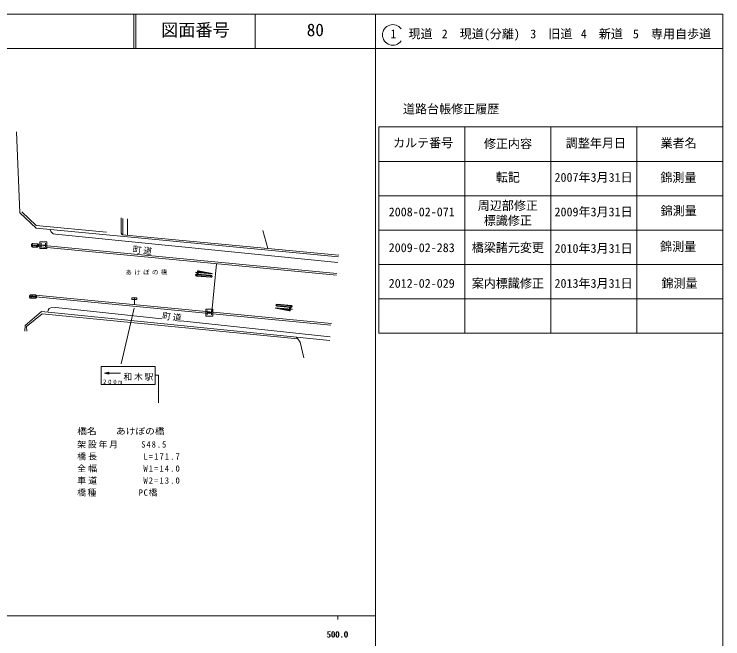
# Model space of a CAD drawing. Units: millimetres, scale not verified. Extents: x 40000 to 680000, y 20000 to 380000.
# Drawn here: x 473907 to 680000, y 198357 to 380000 of the extents above; entities that cross this region are included whole.
import ezdxf
from ezdxf.enums import TextEntityAlignment as Align

# ---------------------------------------------------------------- set-up
doc = ezdxf.new("R2010")
doc.units = ezdxf.units.MM
doc.header["$LTSCALE"] = 1000
for name, color, linetype, lineweight in [('S-BGD', 7, 'Continuous', 13), ('S-BGD-HTXT', 7, 'Continuous', 13), ('S-TTL', 2, 'Continuous', 13), ('表記要素', 7, 'Continuous', 13)]:
    doc.layers.add(name, color=color, linetype=linetype, lineweight=lineweight)
doc.layers.add('S-TTL-FRAM', color=7, linetype='Continuous')
doc.styles.add('ＭＳ ゴシック', font='')
doc.styles.get('ＭＳ ゴシック').set_extended_font_data('MS Gothic')

msp = doc.modelspace()

# ---------------------------------------------------------------- linework, layer by layer
at = {"layer": 'S-BGD'}
for p, q in [((475542, 322210), (474550, 345779)), ((480350, 317749), (475542, 322210)), ((476097, 322501), (480267, 318505)), ((504996, 316338), (505064, 320740)), ((505552, 315843), (505486, 320604)), ((506908, 320469), (506868, 315718)), ((480267, 318505), (500720, 316609)), ((480350, 317749), (568228, 309409)), ((484273, 317376), (484646, 316680)), ((484646, 316680), (485271, 316173)), ((485271, 316173), (485922, 316055)), ((485922, 316055), (568058, 307795)), ((505334, 315864), (504996, 316338)), ((568278, 309882), (505334, 315864)), ((547644, 311843), (546256, 317083)), ((479120, 313221), (479216, 313269)), ((479216, 313269), (479336, 313281)), ((479336, 313281), (480586, 313255)), ((481383, 311822), (481383, 313822)), ((481383, 313822), (483383, 313822)), ((481758, 313447), (481758, 312197)), ((483008, 313447), (483008, 312197)), ((483383, 313822), (483383, 311822)), ((478948, 312664), (478953, 312914)), ((478970, 312529), (478948, 312664)), ((478953, 312914), (478981, 313048)), ((479018, 312437), (478970, 312529)), ((478981, 313048), (479033, 313137)), ((479107, 312351), (479018, 312437)), ((479033, 313137), (479120, 313221)), ((479191, 312304), (479107, 312351)), ((479315, 312281), (479191, 312304)), ((480565, 312255), (479315, 312281)), ((480472, 312903), (480426, 312405)), ((567667, 304081), (480426, 312405)), ((567722, 304578), (480472, 312903)), ((480690, 312273), (480565, 312255)), ((480586, 313255), (480710, 313232)), ((480786, 312321), (480690, 312273)), ((480710, 313232), (480799, 313191)), ((480868, 312399), (480786, 312321)), ((480799, 313191), (480883, 313099)), ((480920, 312488), (480868, 312399)), ((480883, 313099), (480936, 313008)), ((480948, 312622), (480920, 312488)), ((480936, 313008), (480953, 312872)), ((480953, 312872), (480948, 312622)), ((483383, 311822), (481383, 311822)), ((481758, 312822), (483008, 312822)), ((532788, 307409), (531400, 293399)), ((527238, 305376), (527173, 304514)), ((527525, 305354), (527238, 305376)), ((527514, 305210), (527460, 304493)), ((530165, 304722), (527514, 305210)), ((531513, 304621), (527525, 305354)), ((526726, 304981), (526715, 304837)), ((531502, 304477), (526715, 304837)), ((526726, 304981), (530165, 304722)), ((531139, 303494), (526927, 303811)), ((526970, 304385), (531182, 304068)), ((531006, 303648), (527081, 303943)), ((531028, 303935), (527103, 304231)), ((527173, 304514), (527460, 304493)), ((531513, 304621), (531502, 304477)), ((478407, 298001), (478432, 298136)), ((478407, 297751), (478407, 298001)), ((478432, 297616), (478407, 297751)), ((478432, 298136), (478482, 298226)), ((478482, 297526), (478432, 297616)), ((478482, 298226), (478567, 298311)), ((478572, 297441), (478482, 297526)), ((478567, 298311), (478662, 298361)), ((478657, 297396), (478572, 297441)), ((478782, 297376), (478657, 297396)), ((478662, 298361), (478782, 298376)), ((478782, 298376), (480032, 298376)), ((480032, 297376), (478782, 297376)), ((479148, 298415), (479103, 297917)), ((479103, 297917), (565994, 289576)), ((479148, 298415), (566177, 290061)), ((480032, 298376), (480157, 298356)), ((480157, 297396), (480032, 297376)), ((480157, 298356), (480247, 298316)), ((480252, 297446), (480157, 297396)), ((480247, 298316), (480332, 298226)), ((480332, 297526), (480252, 297446)), ((480332, 298226), (480387, 298136)), ((480382, 297616), (480332, 297526)), ((480407, 297751), (480382, 297616)), ((480387, 298136), (480407, 298001)), ((480407, 298001), (480407, 297751)), ((508126, 297497), (509626, 297499)), ((508127, 296997), (508126, 297497)), ((509627, 296999), (508127, 296997)), ((508876, 297498), (508879, 295503)), ((509626, 297499), (509627, 296999)), ((554474, 294717), (550264, 295053)), ((550309, 295627), (554520, 295291)), ((550419, 295185), (554342, 294872)), ((550442, 295472), (554365, 295159)), ((481893, 293500), (477088, 289427)), ((477534, 289140), (482084, 292832)), ((565670, 285108), (481893, 293500)), ((482084, 292832), (556418, 285576)), ((483747, 293937), (483708, 293318)), ((484129, 294384), (483747, 293937)), ((484554, 294639), (484129, 294384)), ((485987, 294677), (484554, 294639)), ((516863, 291401), (485987, 294677)), ((508815, 294520), (505071, 278340)), ((529668, 292202), (529668, 294202)), ((529668, 294202), (531668, 294202)), ((530043, 293827), (530043, 292577)), ((530043, 293202), (531293, 293202)), ((531293, 293827), (531293, 292577)), ((531668, 294202), (531668, 292202)), ((549931, 294502), (549942, 294645)), ((549931, 294502), (553915, 293751)), ((549942, 294645), (554727, 294264)), ((554716, 294120), (551278, 294394)), ((551278, 294394), (553927, 293895)), ((553915, 293751), (554203, 293728)), ((553927, 293895), (553984, 294612)), ((554271, 294589), (553984, 294612)), ((554203, 293728), (554271, 294589)), ((554716, 294120), (554727, 294264)), ((565785, 286209), (522332, 290820)), ((531668, 292202), (529668, 292202)), ((477088, 289427), (477025, 287867)), ((477566, 287836), (477534, 289140)), ((555978, 286079), (556418, 285576)), ((556418, 285576), (557054, 284622)), ((557054, 284622), (558148, 280101)), ((514902, 277587), (499188, 277587)), ((499188, 277587), (499188, 272334)), ((514902, 272334), (514902, 277587)), ((500210, 275596), (501460, 275909)), ((501460, 275284), (500210, 275596)), ((504838, 275596), (500210, 275596)), ((500339, 275596), (501429, 275330)), ((501429, 275862), (500342, 275596)), ((501382, 275815), (500467, 275596)), ((500467, 275596), (501382, 275377)), ((501335, 275768), (500592, 275596)), ((500592, 275596), (501335, 275424)), ((501289, 275721), (500720, 275596)), ((500720, 275596), (501289, 275471)), ((501242, 275674), (500845, 275596)), ((500845, 275596), (501242, 275518)), ((501195, 275627), (500973, 275596)), ((501195, 275596), (500973, 275596)), ((500973, 275596), (501195, 275565)), ((501195, 275565), (501195, 275627)), ((501242, 275518), (501242, 275674)), ((501289, 275471), (501289, 275721)), ((501335, 275424), (501335, 275768)), ((501382, 275377), (501382, 275815)), ((501429, 275330), (501429, 275862)), ((501460, 275909), (501460, 275284)), ((515869, 275032), (514902, 275032)), ((515869, 275032), (515869, 266969)), ((499188, 272334), (514902, 272334))]:
    msp.add_line(p, q, dxfattribs=at)
for centre in [(479351, 312781), (479950, 312768), (480550, 312756), (478807, 297876), (479407, 297876), (480007, 297876)]:
    msp.add_circle(centre, 150, dxfattribs=at)
for centre, radius, start, end in [((526948, 304098), 288, 175.69971, 265.69971), ((526948, 304098), 288, 85.69971, 175.69971), ((527092, 304087), 144, 85.69971, 175.69971), ((527092, 304087), 144, 175.69971, 265.69971), ((531017, 303792), 144, 265.69971, 355.69971), ((531017, 303792), 144, 355.69971, 85.69971), ((531161, 303781), 288, 265.69971, 355.69922), ((531161, 303781), 288, 355.69971, 85.69971), ((550287, 295340), 288, 175.44336, 265.44336), ((550287, 295340), 288, 85.44336, 175.44287), ((550430, 295328), 144, 85.44336, 175.44336), ((550430, 295328), 144, 175.44336, 265.44336), ((554354, 295016), 144, 265.44336, 355.44336), ((554354, 295016), 144, 355.44336, 85.44336), ((554497, 295004), 288, 265.44336, 355.44336), ((554497, 295004), 288, 355.44336, 85.44336)]:
    msp.add_arc(centre, radius, start, end, dxfattribs=at)
at = {"layer": 'S-BGD-HTXT'}
for p, q in [((579000, 20000), (579000, 370000)), ((40000, 205000), (579000, 205000)), ((568000, 205000), (568000, 204000))]:
    msp.add_line(p, q, dxfattribs=at)
at = {"layer": 'S-TTL'}
for p, q in [((680000, 380000), (40000, 380000)), ((508747, 380000), (508747, 370000)), ((509247, 380000), (509247, 370000)), ((543997, 380000), (543997, 370000)), ((579000, 380000), (579000, 370000)), ((680000, 20000), (680000, 380000)), ((40000, 370000), (680000, 370000)), ((580000, 347197), (580000, 287197)), ((580000, 347197), (680000, 347197)), ((605000, 347197), (605000, 287197)), ((630000, 347197), (630000, 287197)), ((655000, 347197), (655000, 287197)), ((580000, 337197), (680000, 337197)), ((580000, 327197), (680000, 327197)), ((580000, 317197), (680000, 317197)), ((580000, 307197), (680000, 307197)), ((580000, 297197), (680000, 297197)), ((580000, 287197), (680000, 287197))]:
    msp.add_line(p, q, dxfattribs=at)
at = {"layer": '表記要素'}
msp.add_arc((584031, 373958), 3000, 35.68533, 324.31467, dxfattribs=at)

# ---------------------------------------------------------------- texts
at = {"layer": 'S-BGD', "style": 'ＭＳ ゴシック', "width": 1.1}
msp.add_text('橋名\u3000\u3000あけぼの橋', height=1833, dxfattribs=at).set_placement((492235, 257264), align=Align.BOTTOM_LEFT)
at = {"layer": 'S-BGD', "char_height": 1833, "attachment_point": 7, "rotation": 353.7, "style": 'ＭＳ ゴシック'}
for insert in [(508268, 310544), (516838, 291177)]:
    msp.add_mtext('\\T1.2;町道', dxfattribs=dict(at, insert=insert))
at = {"layer": 'S-BGD', "attachment_point": 7, "style": 'ＭＳ ゴシック'}
for s, insert, char_height in [('\\T1.39;あけぼの橋', (506281, 304152), 1320), ('\\T1.2;和木駅', (505672, 273425), 1833), ('\\T1.44;200m', (499722, 272413), 1320), ('\\T1.21;架設年月\u3000\u3000S48.5', (492235, 253764), 1833), ('\\T1.25;橋長\u3000\u3000\u3000\u3000L=171.7', (492235, 250264), 1833), ('\\T1.25;全幅\u3000\u3000\u3000\u3000W1=14.0', (492235, 246764), 1833), ('\\T1.25;車道\u3000\u3000\u3000\u3000W2=13.0', (492235, 243264), 1833), ('\\T1.16;橋種\u3000\u3000\u3000\u3000PC橋', (492235, 239764), 1833)]:
    msp.add_mtext(s, dxfattribs=dict(at, insert=insert, char_height=char_height))
at = {"layer": 'S-BGD-HTXT', "style": 'ＭＳ ゴシック'}
for p in [(564719, 198195), (564875, 198195)]:
    msp.add_text('500.0', height=1833, dxfattribs=at).set_placement(p, align=Align.BOTTOM_LEFT)
at = {"layer": 'S-TTL-FRAM', "style": 'ＭＳ ゴシック'}
for s, height, p in [('図面番号', 3666, (516622, 372500)), ('80', 3666, (558997, 372500)), ('1\u3000現道', 2566, (583323, 372208)), ('2\u3000現道(分離)', 2566, (598244, 372208)), ('3\u3000旧道', 2566, (623996, 372208)), ('4\u3000新道', 2566, (638699, 372208)), ('5\u3000専用自歩道', 2566, (653853, 372208)), ('道路台帳修正履歴', 2566, (586968, 350363)), ('カルテ番号', 2566, (584089, 340527)), ('修正内容', 2566, (610509, 340273)), ('調整年月日', 2566, (634339, 340447)), ('業者名', 2566, (661884, 340447)), ('転記', 2566, (613985, 330495)), ('2007年3月31日', 2566, (631050, 330495)), ('錦測量', 2566, (661827, 330439)), ('周辺部修正', 2566, (608735, 322277)), ('2008-02-071', 2566, (582833, 320447)), ('2009年3月31日', 2566, (631050, 320447)), ('錦測量', 2566, (661912, 320746)), ('標識修正', 2566, (610485, 317946)), ('2009-02-283', 2566, (582833, 310045)), ('橋梁諸元変更', 2566, (606985, 310045)), ('2010年3月31日', 2566, (631050, 309835)), ('錦測量', 2566, (661757, 310367)), ('2012-02-029', 2566, (582833, 299672)), ('案内標識修正', 2566, (606985, 299672)), ('2013年3月31日', 2566, (631050, 299672)), ('錦測量', 2566, (662159, 299672))]:
    msp.add_text(s, height=height, dxfattribs=at).set_placement(p, align=Align.BOTTOM_LEFT)

doc.saveas('drawing.dxf')
